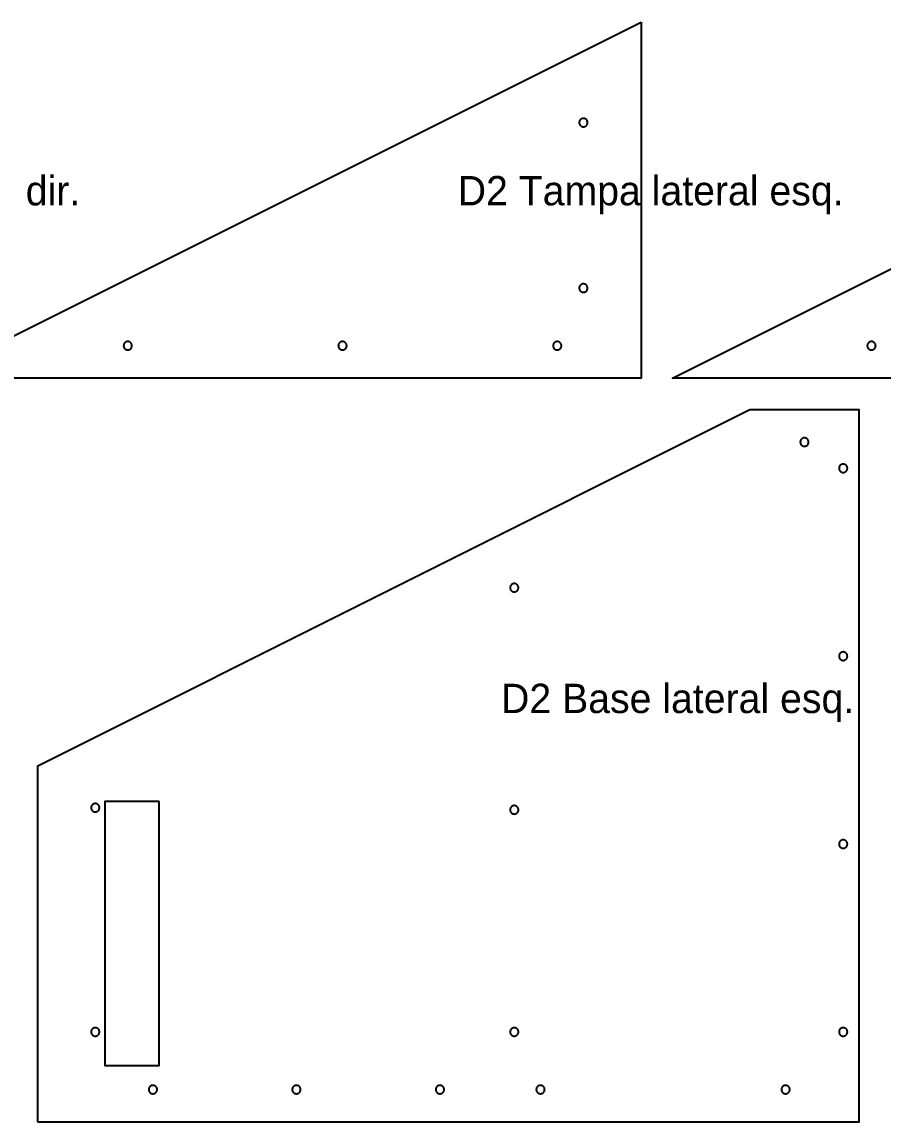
# Model space of a CAD drawing. Header units: millimetres. Extents: x 0 to 2789, y 0 to 1840.
# Drawn here: x 1532 to 1944, y 422 to 947 of the extents above; entities that cross this region are included whole.
import ezdxf

# ---------------------------------------------------------------- set-up
doc = ezdxf.new("R2010")
doc.units = ezdxf.units.MM
for name, color, linetype in [('CORTE_EXTERNO', 1, 'Continuous'), ('CORTE_INTERNO', 5, 'Continuous'), ('ETIQUETAS_NAO_CORTAR', 8, 'Continuous')]:
    doc.layers.add(name, color=color, linetype=linetype)

msp = doc.modelspace()

# ---------------------------------------------------------------- linework, layer by layer
at = {"layer": 'CORTE_EXTERNO'}
for points in [[(1828, 947), (1828, 777), (1488, 777), (1828, 947)], [(2183, 947), (2183, 777), (1843, 777), (2183, 947)], [(1540, 422), (1540, 592), (1880, 762), (1932, 762), (1932, 422), (1540, 422)]]:
    msp.add_lwpolyline(points, close=True, dxfattribs=at)
at = {"layer": 'CORTE_INTERNO'}
for points in [[(1799.73, 900.85), (1799.56, 900.76), (1799.39, 900.66), (1799.23, 900.55), (1799.09, 900.41), (1798.95, 900.27), (1798.84, 900.11), (1798.74, 899.94), (1798.65, 899.77), (1798.59, 899.58), (1798.54, 899.39), (1798.51, 899.2), (1798.5, 899), (1798.51, 898.8), (1798.54, 898.61), (1798.59, 898.42), (1798.65, 898.23), (1798.74, 898.06), (1798.84, 897.89), (1798.95, 897.73), (1799.09, 897.59), (1799.23, 897.45), (1799.39, 897.34), (1799.56, 897.24), (1799.73, 897.15), (1799.92, 897.09), (1800.11, 897.04), (1800.3, 897.01), (1800.5, 897), (1800.7, 897.01), (1800.89, 897.04), (1801.08, 897.09), (1801.27, 897.15), (1801.44, 897.24), (1801.61, 897.34), (1801.77, 897.45), (1801.91, 897.59), (1802.05, 897.73), (1802.16, 897.89), (1802.26, 898.06), (1802.35, 898.23), (1802.41, 898.42), (1802.46, 898.61), (1802.49, 898.8), (1802.5, 899), (1802.49, 899.2), (1802.46, 899.39), (1802.41, 899.58), (1802.35, 899.77), (1802.26, 899.94), (1802.16, 900.11), (1802.05, 900.27), (1801.91, 900.41), (1801.77, 900.55), (1801.61, 900.66), (1801.44, 900.76), (1801.27, 900.85), (1801.08, 900.91), (1800.89, 900.96), (1800.7, 900.99), (1800.5, 901), (1800.3, 900.99), (1800.11, 900.96), (1799.92, 900.91), (1799.73, 900.85)], [(1799.56, 821.76), (1799.39, 821.66), (1799.23, 821.55), (1799.09, 821.41), (1798.95, 821.27), (1798.84, 821.11), (1798.74, 820.94), (1798.65, 820.77), (1798.59, 820.58), (1798.54, 820.39), (1798.51, 820.2), (1798.5, 820), (1798.51, 819.8), (1798.54, 819.61), (1798.59, 819.42), (1798.65, 819.23), (1798.74, 819.06), (1798.84, 818.89), (1798.95, 818.73), (1799.09, 818.59), (1799.23, 818.45), (1799.39, 818.34), (1799.56, 818.24), (1799.73, 818.15), (1799.92, 818.09), (1800.11, 818.04), (1800.3, 818.01), (1800.5, 818), (1800.7, 818.01), (1800.89, 818.04), (1801.08, 818.09), (1801.27, 818.15), (1801.44, 818.24), (1801.61, 818.34), (1801.77, 818.45), (1801.91, 818.59), (1802.05, 818.73), (1802.16, 818.89), (1802.26, 819.06), (1802.35, 819.23), (1802.41, 819.42), (1802.46, 819.61), (1802.49, 819.8), (1802.5, 820), (1802.49, 820.2), (1802.46, 820.39), (1802.41, 820.58), (1802.35, 820.77), (1802.26, 820.94), (1802.16, 821.11), (1802.05, 821.27), (1801.91, 821.41), (1801.77, 821.55), (1801.61, 821.66), (1801.44, 821.76), (1801.27, 821.85), (1801.08, 821.91), (1800.89, 821.96), (1800.7, 821.99), (1800.5, 822), (1800.3, 821.99), (1800.11, 821.96), (1799.92, 821.91), (1799.73, 821.85), (1799.56, 821.76)], [(1582.8, 794.49), (1582.61, 794.46), (1582.42, 794.41), (1582.23, 794.35), (1582.06, 794.26), (1581.89, 794.16), (1581.73, 794.05), (1581.59, 793.91), (1581.45, 793.77), (1581.34, 793.61), (1581.24, 793.44), (1581.15, 793.27), (1581.09, 793.08), (1581.04, 792.89), (1581.01, 792.7), (1581, 792.5), (1581.01, 792.3), (1581.04, 792.11), (1581.09, 791.92), (1581.15, 791.73), (1581.24, 791.56), (1581.34, 791.39), (1581.45, 791.23), (1581.59, 791.09), (1581.73, 790.95), (1581.89, 790.84), (1582.06, 790.74), (1582.23, 790.65), (1582.42, 790.59), (1582.61, 790.54), (1582.8, 790.51), (1583, 790.5), (1583.2, 790.51), (1583.39, 790.54), (1583.58, 790.59), (1583.77, 790.65), (1583.94, 790.74), (1584.11, 790.84), (1584.27, 790.95), (1584.41, 791.09), (1584.55, 791.23), (1584.66, 791.39), (1584.76, 791.56), (1584.85, 791.73), (1584.91, 791.92), (1584.96, 792.11), (1584.99, 792.3), (1585, 792.5), (1584.99, 792.7), (1584.96, 792.89), (1584.91, 793.08), (1584.85, 793.27), (1584.76, 793.44), (1584.66, 793.61), (1584.55, 793.77), (1584.41, 793.91), (1584.27, 794.05), (1584.11, 794.16), (1583.94, 794.26), (1583.77, 794.35), (1583.58, 794.41), (1583.39, 794.46), (1583.2, 794.49), (1583, 794.5), (1582.8, 794.49)], [(1685.11, 794.46), (1684.92, 794.41), (1684.73, 794.35), (1684.56, 794.26), (1684.39, 794.16), (1684.23, 794.05), (1684.09, 793.91), (1683.95, 793.77), (1683.84, 793.61), (1683.74, 793.44), (1683.65, 793.27), (1683.59, 793.08), (1683.54, 792.89), (1683.51, 792.7), (1683.5, 792.5), (1683.51, 792.3), (1683.54, 792.11), (1683.59, 791.92), (1683.65, 791.73), (1683.74, 791.56), (1683.84, 791.39), (1683.95, 791.23), (1684.09, 791.09), (1684.23, 790.95), (1684.39, 790.84), (1684.56, 790.74), (1684.73, 790.65), (1684.92, 790.59), (1685.11, 790.54), (1685.3, 790.51), (1685.5, 790.5), (1685.7, 790.51), (1685.89, 790.54), (1686.08, 790.59), (1686.27, 790.65), (1686.44, 790.74), (1686.61, 790.84), (1686.77, 790.95), (1686.91, 791.09), (1687.05, 791.23), (1687.16, 791.39), (1687.26, 791.56), (1687.35, 791.73), (1687.41, 791.92), (1687.46, 792.11), (1687.49, 792.3), (1687.5, 792.5), (1687.49, 792.7), (1687.46, 792.89), (1687.41, 793.08), (1687.35, 793.27), (1687.26, 793.44), (1687.16, 793.61), (1687.05, 793.77), (1686.91, 793.91), (1686.77, 794.05), (1686.61, 794.16), (1686.44, 794.26), (1686.27, 794.35), (1686.08, 794.41), (1685.89, 794.46), (1685.7, 794.49), (1685.5, 794.5), (1685.3, 794.49), (1685.11, 794.46)], [(1787.42, 794.41), (1787.23, 794.35), (1787.06, 794.26), (1786.89, 794.16), (1786.73, 794.05), (1786.59, 793.91), (1786.45, 793.77), (1786.34, 793.61), (1786.24, 793.44), (1786.15, 793.27), (1786.09, 793.08), (1786.04, 792.89), (1786.01, 792.7), (1786, 792.5), (1786.01, 792.3), (1786.04, 792.11), (1786.09, 791.92), (1786.15, 791.73), (1786.24, 791.56), (1786.34, 791.39), (1786.45, 791.23), (1786.59, 791.09), (1786.73, 790.95), (1786.89, 790.84), (1787.06, 790.74), (1787.23, 790.65), (1787.42, 790.59), (1787.61, 790.54), (1787.8, 790.51), (1788, 790.5), (1788.2, 790.51), (1788.39, 790.54), (1788.58, 790.59), (1788.77, 790.65), (1788.94, 790.74), (1789.11, 790.84), (1789.27, 790.95), (1789.41, 791.09), (1789.55, 791.23), (1789.66, 791.39), (1789.76, 791.56), (1789.85, 791.73), (1789.91, 791.92), (1789.96, 792.11), (1789.99, 792.3), (1790, 792.5), (1789.99, 792.7), (1789.96, 792.89), (1789.91, 793.08), (1789.85, 793.27), (1789.76, 793.44), (1789.66, 793.61), (1789.55, 793.77), (1789.41, 793.91), (1789.27, 794.05), (1789.11, 794.16), (1788.94, 794.26), (1788.77, 794.35), (1788.58, 794.41), (1788.39, 794.46), (1788.2, 794.49), (1788, 794.5), (1787.8, 794.49), (1787.61, 794.46), (1787.42, 794.41)], [(1937.8, 794.49), (1937.61, 794.46), (1937.42, 794.41), (1937.23, 794.35), (1937.06, 794.26), (1936.89, 794.16), (1936.73, 794.05), (1936.59, 793.91), (1936.45, 793.77), (1936.34, 793.61), (1936.24, 793.44), (1936.15, 793.27), (1936.09, 793.08), (1936.04, 792.89), (1936.01, 792.7), (1936, 792.5), (1936.01, 792.3), (1936.04, 792.11), (1936.09, 791.92), (1936.15, 791.73), (1936.24, 791.56), (1936.34, 791.39), (1936.45, 791.23), (1936.59, 791.09), (1936.73, 790.95), (1936.89, 790.84), (1937.06, 790.74), (1937.23, 790.65), (1937.42, 790.59), (1937.61, 790.54), (1937.8, 790.51), (1938, 790.5), (1938.2, 790.51), (1938.39, 790.54), (1938.58, 790.59), (1938.77, 790.65), (1938.94, 790.74), (1939.11, 790.84), (1939.27, 790.95), (1939.41, 791.09), (1939.55, 791.23), (1939.66, 791.39), (1939.76, 791.56), (1939.85, 791.73), (1939.91, 791.92), (1939.96, 792.11), (1939.99, 792.3), (1940, 792.5), (1939.99, 792.7), (1939.96, 792.89), (1939.91, 793.08), (1939.85, 793.27), (1939.76, 793.44), (1939.66, 793.61), (1939.55, 793.77), (1939.41, 793.91), (1939.27, 794.05), (1939.11, 794.16), (1938.94, 794.26), (1938.77, 794.35), (1938.58, 794.41), (1938.39, 794.46), (1938.2, 794.49), (1938, 794.5), (1937.8, 794.49)], [(1904.89, 748.16), (1904.73, 748.05), (1904.59, 747.91), (1904.45, 747.77), (1904.34, 747.61), (1904.24, 747.44), (1904.15, 747.27), (1904.09, 747.08), (1904.04, 746.89), (1904.01, 746.7), (1904, 746.5), (1904.01, 746.3), (1904.04, 746.11), (1904.09, 745.92), (1904.15, 745.73), (1904.24, 745.56), (1904.34, 745.39), (1904.45, 745.23), (1904.59, 745.09), (1904.73, 744.95), (1904.89, 744.84), (1905.06, 744.74), (1905.23, 744.65), (1905.42, 744.59), (1905.61, 744.54), (1905.8, 744.51), (1906, 744.5), (1906.2, 744.51), (1906.39, 744.54), (1906.58, 744.59), (1906.77, 744.65), (1906.94, 744.74), (1907.11, 744.84), (1907.27, 744.95), (1907.41, 745.09), (1907.55, 745.23), (1907.66, 745.39), (1907.76, 745.56), (1907.85, 745.73), (1907.91, 745.92), (1907.96, 746.11), (1907.99, 746.3), (1908, 746.5), (1907.99, 746.7), (1907.96, 746.89), (1907.91, 747.08), (1907.85, 747.27), (1907.76, 747.44), (1907.66, 747.61), (1907.55, 747.77), (1907.41, 747.91), (1907.27, 748.05), (1907.11, 748.16), (1906.94, 748.26), (1906.77, 748.35), (1906.58, 748.41), (1906.39, 748.46), (1906.2, 748.49), (1906, 748.5), (1905.8, 748.49), (1905.61, 748.46), (1905.42, 748.41), (1905.23, 748.35), (1905.06, 748.26), (1904.89, 748.16)], [(1922.65, 734.77), (1922.59, 734.58), (1922.54, 734.39), (1922.51, 734.2), (1922.5, 734), (1922.51, 733.8), (1922.54, 733.61), (1922.59, 733.42), (1922.65, 733.23), (1922.74, 733.06), (1922.84, 732.89), (1922.95, 732.73), (1923.09, 732.59), (1923.23, 732.45), (1923.39, 732.34), (1923.56, 732.24), (1923.73, 732.15), (1923.92, 732.09), (1924.11, 732.04), (1924.3, 732.01), (1924.5, 732), (1924.7, 732.01), (1924.89, 732.04), (1925.08, 732.09), (1925.27, 732.15), (1925.44, 732.24), (1925.61, 732.34), (1925.77, 732.45), (1925.91, 732.59), (1926.05, 732.73), (1926.16, 732.89), (1926.26, 733.06), (1926.35, 733.23), (1926.41, 733.42), (1926.46, 733.61), (1926.49, 733.8), (1926.5, 734), (1926.49, 734.2), (1926.46, 734.39), (1926.41, 734.58), (1926.35, 734.77), (1926.26, 734.94), (1926.16, 735.11), (1926.05, 735.27), (1925.91, 735.41), (1925.77, 735.55), (1925.61, 735.66), (1925.44, 735.76), (1925.27, 735.85), (1925.08, 735.91), (1924.89, 735.96), (1924.7, 735.99), (1924.5, 736), (1924.3, 735.99), (1924.11, 735.96), (1923.92, 735.91), (1923.73, 735.85), (1923.56, 735.76), (1923.39, 735.66), (1923.23, 735.55), (1923.09, 735.41), (1922.95, 735.27), (1922.84, 735.11), (1922.74, 734.94), (1922.65, 734.77)], [(1767.3, 678.99), (1767.11, 678.96), (1766.92, 678.91), (1766.73, 678.85), (1766.56, 678.76), (1766.39, 678.66), (1766.23, 678.55), (1766.09, 678.41), (1765.95, 678.27), (1765.84, 678.11), (1765.74, 677.94), (1765.65, 677.77), (1765.59, 677.58), (1765.54, 677.39), (1765.51, 677.2), (1765.5, 677), (1765.51, 676.8), (1765.54, 676.61), (1765.59, 676.42), (1765.65, 676.23), (1765.74, 676.06), (1765.84, 675.89), (1765.95, 675.73), (1766.09, 675.59), (1766.23, 675.45), (1766.39, 675.34), (1766.56, 675.24), (1766.73, 675.15), (1766.92, 675.09), (1767.11, 675.04), (1767.3, 675.01), (1767.5, 675), (1767.7, 675.01), (1767.89, 675.04), (1768.08, 675.09), (1768.27, 675.15), (1768.44, 675.24), (1768.61, 675.34), (1768.77, 675.45), (1768.91, 675.59), (1769.05, 675.73), (1769.16, 675.89), (1769.26, 676.06), (1769.35, 676.23), (1769.41, 676.42), (1769.46, 676.61), (1769.49, 676.8), (1769.5, 677), (1769.49, 677.2), (1769.46, 677.39), (1769.41, 677.58), (1769.35, 677.77), (1769.26, 677.94), (1769.16, 678.11), (1769.05, 678.27), (1768.91, 678.41), (1768.77, 678.55), (1768.61, 678.66), (1768.44, 678.76), (1768.27, 678.85), (1768.08, 678.91), (1767.89, 678.96), (1767.7, 678.99), (1767.5, 679), (1767.3, 678.99)], [(1922.59, 644.91), (1922.54, 644.72), (1922.51, 644.53), (1922.5, 644.33), (1922.51, 644.14), (1922.54, 643.94), (1922.59, 643.75), (1922.65, 643.57), (1922.74, 643.39), (1922.84, 643.22), (1922.95, 643.06), (1923.09, 642.92), (1923.23, 642.79), (1923.39, 642.67), (1923.56, 642.57), (1923.73, 642.49), (1923.92, 642.42), (1924.11, 642.37), (1924.3, 642.34), (1924.5, 642.33), (1924.7, 642.34), (1924.89, 642.37), (1925.08, 642.42), (1925.27, 642.49), (1925.44, 642.57), (1925.61, 642.67), (1925.77, 642.79), (1925.91, 642.92), (1926.05, 643.06), (1926.16, 643.22), (1926.26, 643.39), (1926.35, 643.57), (1926.41, 643.75), (1926.46, 643.94), (1926.49, 644.14), (1926.5, 644.33), (1926.49, 644.53), (1926.46, 644.72), (1926.41, 644.91), (1926.35, 645.1), (1926.26, 645.28), (1926.16, 645.44), (1926.05, 645.6), (1925.91, 645.75), (1925.77, 645.88), (1925.61, 646), (1925.44, 646.1), (1925.27, 646.18), (1925.08, 646.25), (1924.89, 646.29), (1924.7, 646.32), (1924.5, 646.33), (1924.3, 646.32), (1924.11, 646.29), (1923.92, 646.25), (1923.73, 646.18), (1923.56, 646.1), (1923.39, 646), (1923.23, 645.88), (1923.09, 645.75), (1922.95, 645.6), (1922.84, 645.44), (1922.74, 645.28), (1922.65, 645.1), (1922.59, 644.91)], [(1566.73, 573.85), (1566.56, 573.76), (1566.39, 573.66), (1566.23, 573.55), (1566.09, 573.41), (1565.95, 573.27), (1565.84, 573.11), (1565.74, 572.94), (1565.65, 572.77), (1565.59, 572.58), (1565.54, 572.39), (1565.51, 572.2), (1565.5, 572), (1565.51, 571.8), (1565.54, 571.61), (1565.59, 571.42), (1565.65, 571.23), (1565.74, 571.06), (1565.84, 570.89), (1565.95, 570.73), (1566.09, 570.59), (1566.23, 570.45), (1566.39, 570.34), (1566.56, 570.24), (1566.73, 570.15), (1566.92, 570.09), (1567.11, 570.04), (1567.3, 570.01), (1567.5, 570), (1567.7, 570.01), (1567.89, 570.04), (1568.08, 570.09), (1568.27, 570.15), (1568.44, 570.24), (1568.61, 570.34), (1568.77, 570.45), (1568.91, 570.59), (1569.05, 570.73), (1569.16, 570.89), (1569.26, 571.06), (1569.35, 571.23), (1569.41, 571.42), (1569.46, 571.61), (1569.49, 571.8), (1569.5, 572), (1569.49, 572.2), (1569.46, 572.39), (1569.41, 572.58), (1569.35, 572.77), (1569.26, 572.94), (1569.16, 573.11), (1569.05, 573.27), (1568.91, 573.41), (1568.77, 573.55), (1568.61, 573.66), (1568.44, 573.76), (1568.27, 573.85), (1568.08, 573.91), (1567.89, 573.96), (1567.7, 573.99), (1567.5, 574), (1567.3, 573.99), (1567.11, 573.96), (1566.92, 573.91), (1566.73, 573.85)], [(1598, 575), (1572, 575), (1572, 449), (1598, 449), (1598, 575)], [(1767.11, 572.96), (1766.92, 572.91), (1766.73, 572.85), (1766.56, 572.76), (1766.39, 572.66), (1766.23, 572.55), (1766.09, 572.41), (1765.95, 572.27), (1765.84, 572.11), (1765.74, 571.94), (1765.65, 571.77), (1765.59, 571.58), (1765.54, 571.39), (1765.51, 571.2), (1765.5, 571), (1765.51, 570.8), (1765.54, 570.61), (1765.59, 570.42), (1765.65, 570.23), (1765.74, 570.06), (1765.84, 569.89), (1765.95, 569.73), (1766.09, 569.59), (1766.23, 569.45), (1766.39, 569.34), (1766.56, 569.24), (1766.73, 569.15), (1766.92, 569.09), (1767.11, 569.04), (1767.3, 569.01), (1767.5, 569), (1767.7, 569.01), (1767.89, 569.04), (1768.08, 569.09), (1768.27, 569.15), (1768.44, 569.24), (1768.61, 569.34), (1768.77, 569.45), (1768.91, 569.59), (1769.05, 569.73), (1769.16, 569.89), (1769.26, 570.06), (1769.35, 570.23), (1769.41, 570.42), (1769.46, 570.61), (1769.49, 570.8), (1769.5, 571), (1769.49, 571.2), (1769.46, 571.39), (1769.41, 571.58), (1769.35, 571.77), (1769.26, 571.94), (1769.16, 572.11), (1769.05, 572.27), (1768.91, 572.41), (1768.77, 572.55), (1768.61, 572.66), (1768.44, 572.76), (1768.27, 572.85), (1768.08, 572.91), (1767.89, 572.96), (1767.7, 572.99), (1767.5, 573), (1767.3, 572.99), (1767.11, 572.96)], [(1922.54, 555.06), (1922.51, 554.86), (1922.5, 554.67), (1922.51, 554.47), (1922.54, 554.28), (1922.59, 554.09), (1922.65, 553.9), (1922.74, 553.72), (1922.84, 553.56), (1922.95, 553.4), (1923.09, 553.25), (1923.23, 553.12), (1923.39, 553), (1923.56, 552.9), (1923.73, 552.82), (1923.92, 552.75), (1924.11, 552.71), (1924.3, 552.68), (1924.5, 552.67), (1924.7, 552.68), (1924.89, 552.71), (1925.08, 552.75), (1925.27, 552.82), (1925.44, 552.9), (1925.61, 553), (1925.77, 553.12), (1925.91, 553.25), (1926.05, 553.4), (1926.16, 553.56), (1926.26, 553.72), (1926.35, 553.9), (1926.41, 554.09), (1926.46, 554.28), (1926.49, 554.47), (1926.5, 554.67), (1926.49, 554.86), (1926.46, 555.06), (1926.41, 555.25), (1926.35, 555.43), (1926.26, 555.61), (1926.16, 555.78), (1926.05, 555.94), (1925.91, 556.08), (1925.77, 556.21), (1925.61, 556.33), (1925.44, 556.43), (1925.27, 556.51), (1925.08, 556.58), (1924.89, 556.63), (1924.7, 556.66), (1924.5, 556.67), (1924.3, 556.66), (1924.11, 556.63), (1923.92, 556.58), (1923.73, 556.51), (1923.56, 556.43), (1923.39, 556.33), (1923.23, 556.21), (1923.09, 556.08), (1922.95, 555.94), (1922.84, 555.78), (1922.74, 555.61), (1922.65, 555.43), (1922.59, 555.25), (1922.54, 555.06)], [(1566.56, 466.76), (1566.39, 466.66), (1566.23, 466.55), (1566.09, 466.41), (1565.95, 466.27), (1565.84, 466.11), (1565.74, 465.94), (1565.65, 465.77), (1565.59, 465.58), (1565.54, 465.39), (1565.51, 465.2), (1565.5, 465), (1565.51, 464.8), (1565.54, 464.61), (1565.59, 464.42), (1565.65, 464.23), (1565.74, 464.06), (1565.84, 463.89), (1565.95, 463.73), (1566.09, 463.59), (1566.23, 463.45), (1566.39, 463.34), (1566.56, 463.24), (1566.73, 463.15), (1566.92, 463.09), (1567.11, 463.04), (1567.3, 463.01), (1567.5, 463), (1567.7, 463.01), (1567.89, 463.04), (1568.08, 463.09), (1568.27, 463.15), (1568.44, 463.24), (1568.61, 463.34), (1568.77, 463.45), (1568.91, 463.59), (1569.05, 463.73), (1569.16, 463.89), (1569.26, 464.06), (1569.35, 464.23), (1569.41, 464.42), (1569.46, 464.61), (1569.49, 464.8), (1569.5, 465), (1569.49, 465.2), (1569.46, 465.39), (1569.41, 465.58), (1569.35, 465.77), (1569.26, 465.94), (1569.16, 466.11), (1569.05, 466.27), (1568.91, 466.41), (1568.77, 466.55), (1568.61, 466.66), (1568.44, 466.76), (1568.27, 466.85), (1568.08, 466.91), (1567.89, 466.96), (1567.7, 466.99), (1567.5, 467), (1567.3, 466.99), (1567.11, 466.96), (1566.92, 466.91), (1566.73, 466.85), (1566.56, 466.76)], [(1766.92, 466.91), (1766.73, 466.85), (1766.56, 466.76), (1766.39, 466.66), (1766.23, 466.55), (1766.09, 466.41), (1765.95, 466.27), (1765.84, 466.11), (1765.74, 465.94), (1765.65, 465.77), (1765.59, 465.58), (1765.54, 465.39), (1765.51, 465.2), (1765.5, 465), (1765.51, 464.8), (1765.54, 464.61), (1765.59, 464.42), (1765.65, 464.23), (1765.74, 464.06), (1765.84, 463.89), (1765.95, 463.73), (1766.09, 463.59), (1766.23, 463.45), (1766.39, 463.34), (1766.56, 463.24), (1766.73, 463.15), (1766.92, 463.09), (1767.11, 463.04), (1767.3, 463.01), (1767.5, 463), (1767.7, 463.01), (1767.89, 463.04), (1768.08, 463.09), (1768.27, 463.15), (1768.44, 463.24), (1768.61, 463.34), (1768.77, 463.45), (1768.91, 463.59), (1769.05, 463.73), (1769.16, 463.89), (1769.26, 464.06), (1769.35, 464.23), (1769.41, 464.42), (1769.46, 464.61), (1769.49, 464.8), (1769.5, 465), (1769.49, 465.2), (1769.46, 465.39), (1769.41, 465.58), (1769.35, 465.77), (1769.26, 465.94), (1769.16, 466.11), (1769.05, 466.27), (1768.91, 466.41), (1768.77, 466.55), (1768.61, 466.66), (1768.44, 466.76), (1768.27, 466.85), (1768.08, 466.91), (1767.89, 466.96), (1767.7, 466.99), (1767.5, 467), (1767.3, 466.99), (1767.11, 466.96), (1766.92, 466.91)], [(1922.51, 465.2), (1922.5, 465), (1922.51, 464.8), (1922.54, 464.61), (1922.59, 464.42), (1922.65, 464.23), (1922.74, 464.06), (1922.84, 463.89), (1922.95, 463.73), (1923.09, 463.59), (1923.23, 463.45), (1923.39, 463.34), (1923.56, 463.24), (1923.73, 463.15), (1923.92, 463.09), (1924.11, 463.04), (1924.3, 463.01), (1924.5, 463), (1924.7, 463.01), (1924.89, 463.04), (1925.08, 463.09), (1925.27, 463.15), (1925.44, 463.24), (1925.61, 463.34), (1925.77, 463.45), (1925.91, 463.59), (1926.05, 463.73), (1926.16, 463.89), (1926.26, 464.06), (1926.35, 464.23), (1926.41, 464.42), (1926.46, 464.61), (1926.49, 464.8), (1926.5, 465), (1926.49, 465.2), (1926.46, 465.39), (1926.41, 465.58), (1926.35, 465.77), (1926.26, 465.94), (1926.16, 466.11), (1926.05, 466.27), (1925.91, 466.41), (1925.77, 466.55), (1925.61, 466.66), (1925.44, 466.76), (1925.27, 466.85), (1925.08, 466.91), (1924.89, 466.96), (1924.7, 466.99), (1924.5, 467), (1924.3, 466.99), (1924.11, 466.96), (1923.92, 466.91), (1923.73, 466.85), (1923.56, 466.76), (1923.39, 466.66), (1923.23, 466.55), (1923.09, 466.41), (1922.95, 466.27), (1922.84, 466.11), (1922.74, 465.94), (1922.65, 465.77), (1922.59, 465.58), (1922.54, 465.39), (1922.51, 465.2)], [(1593.73, 439.05), (1593.59, 438.91), (1593.45, 438.77), (1593.34, 438.61), (1593.24, 438.44), (1593.15, 438.27), (1593.09, 438.08), (1593.04, 437.89), (1593.01, 437.7), (1593, 437.5), (1593.01, 437.3), (1593.04, 437.11), (1593.09, 436.92), (1593.15, 436.73), (1593.24, 436.56), (1593.34, 436.39), (1593.45, 436.23), (1593.59, 436.09), (1593.73, 435.95), (1593.89, 435.84), (1594.06, 435.74), (1594.23, 435.65), (1594.42, 435.59), (1594.61, 435.54), (1594.8, 435.51), (1595, 435.5), (1595.2, 435.51), (1595.39, 435.54), (1595.58, 435.59), (1595.77, 435.65), (1595.94, 435.74), (1596.11, 435.84), (1596.27, 435.95), (1596.41, 436.09), (1596.55, 436.23), (1596.66, 436.39), (1596.76, 436.56), (1596.85, 436.73), (1596.91, 436.92), (1596.96, 437.11), (1596.99, 437.3), (1597, 437.5), (1596.99, 437.7), (1596.96, 437.89), (1596.91, 438.08), (1596.85, 438.27), (1596.76, 438.44), (1596.66, 438.61), (1596.55, 438.77), (1596.41, 438.91), (1596.27, 439.05), (1596.11, 439.16), (1595.94, 439.26), (1595.77, 439.35), (1595.58, 439.41), (1595.39, 439.46), (1595.2, 439.49), (1595, 439.5), (1594.8, 439.49), (1594.61, 439.46), (1594.42, 439.41), (1594.23, 439.35), (1594.06, 439.26), (1593.89, 439.16), (1593.73, 439.05)], [(1662.09, 438.91), (1661.95, 438.77), (1661.84, 438.61), (1661.74, 438.44), (1661.65, 438.27), (1661.59, 438.08), (1661.54, 437.89), (1661.51, 437.7), (1661.5, 437.5), (1661.51, 437.3), (1661.54, 437.11), (1661.59, 436.92), (1661.65, 436.73), (1661.74, 436.56), (1661.84, 436.39), (1661.95, 436.23), (1662.09, 436.09), (1662.23, 435.95), (1662.39, 435.84), (1662.56, 435.74), (1662.73, 435.65), (1662.92, 435.59), (1663.11, 435.54), (1663.3, 435.51), (1663.5, 435.5), (1663.7, 435.51), (1663.89, 435.54), (1664.08, 435.59), (1664.27, 435.65), (1664.44, 435.74), (1664.61, 435.84), (1664.77, 435.95), (1664.91, 436.09), (1665.05, 436.23), (1665.16, 436.39), (1665.26, 436.56), (1665.35, 436.73), (1665.41, 436.92), (1665.46, 437.11), (1665.49, 437.3), (1665.5, 437.5), (1665.49, 437.7), (1665.46, 437.89), (1665.41, 438.08), (1665.35, 438.27), (1665.26, 438.44), (1665.16, 438.61), (1665.05, 438.77), (1664.91, 438.91), (1664.77, 439.05), (1664.61, 439.16), (1664.44, 439.26), (1664.27, 439.35), (1664.08, 439.41), (1663.89, 439.46), (1663.7, 439.49), (1663.5, 439.5), (1663.3, 439.49), (1663.11, 439.46), (1662.92, 439.41), (1662.73, 439.35), (1662.56, 439.26), (1662.39, 439.16), (1662.23, 439.05), (1662.09, 438.91)], [(1730.45, 438.77), (1730.34, 438.61), (1730.24, 438.44), (1730.15, 438.27), (1730.09, 438.08), (1730.04, 437.89), (1730.01, 437.7), (1730, 437.5), (1730.01, 437.3), (1730.04, 437.11), (1730.09, 436.92), (1730.15, 436.73), (1730.24, 436.56), (1730.34, 436.39), (1730.45, 436.23), (1730.59, 436.09), (1730.73, 435.95), (1730.89, 435.84), (1731.06, 435.74), (1731.23, 435.65), (1731.42, 435.59), (1731.61, 435.54), (1731.8, 435.51), (1732, 435.5), (1732.2, 435.51), (1732.39, 435.54), (1732.58, 435.59), (1732.77, 435.65), (1732.94, 435.74), (1733.11, 435.84), (1733.27, 435.95), (1733.41, 436.09), (1733.55, 436.23), (1733.66, 436.39), (1733.76, 436.56), (1733.85, 436.73), (1733.91, 436.92), (1733.96, 437.11), (1733.99, 437.3), (1734, 437.5), (1733.99, 437.7), (1733.96, 437.89), (1733.91, 438.08), (1733.85, 438.27), (1733.76, 438.44), (1733.66, 438.61), (1733.55, 438.77), (1733.41, 438.91), (1733.27, 439.05), (1733.11, 439.16), (1732.94, 439.26), (1732.77, 439.35), (1732.58, 439.41), (1732.39, 439.46), (1732.2, 439.49), (1732, 439.5), (1731.8, 439.49), (1731.61, 439.46), (1731.42, 439.41), (1731.23, 439.35), (1731.06, 439.26), (1730.89, 439.16), (1730.73, 439.05), (1730.59, 438.91), (1730.45, 438.77)], [(1778.34, 438.61), (1778.24, 438.44), (1778.15, 438.27), (1778.09, 438.08), (1778.04, 437.89), (1778.01, 437.7), (1778, 437.5), (1778.01, 437.3), (1778.04, 437.11), (1778.09, 436.92), (1778.15, 436.73), (1778.24, 436.56), (1778.34, 436.39), (1778.45, 436.23), (1778.59, 436.09), (1778.73, 435.95), (1778.89, 435.84), (1779.06, 435.74), (1779.23, 435.65), (1779.42, 435.59), (1779.61, 435.54), (1779.8, 435.51), (1780, 435.5), (1780.2, 435.51), (1780.39, 435.54), (1780.58, 435.59), (1780.77, 435.65), (1780.94, 435.74), (1781.11, 435.84), (1781.27, 435.95), (1781.41, 436.09), (1781.55, 436.23), (1781.66, 436.39), (1781.76, 436.56), (1781.85, 436.73), (1781.91, 436.92), (1781.96, 437.11), (1781.99, 437.3), (1782, 437.5), (1781.99, 437.7), (1781.96, 437.89), (1781.91, 438.08), (1781.85, 438.27), (1781.76, 438.44), (1781.66, 438.61), (1781.55, 438.77), (1781.41, 438.91), (1781.27, 439.05), (1781.11, 439.16), (1780.94, 439.26), (1780.77, 439.35), (1780.58, 439.41), (1780.39, 439.46), (1780.2, 439.49), (1780, 439.5), (1779.8, 439.49), (1779.61, 439.46), (1779.42, 439.41), (1779.23, 439.35), (1779.06, 439.26), (1778.89, 439.16), (1778.73, 439.05), (1778.59, 438.91), (1778.45, 438.77), (1778.34, 438.61)], [(1895.24, 438.44), (1895.15, 438.27), (1895.09, 438.08), (1895.04, 437.89), (1895.01, 437.7), (1895, 437.5), (1895.01, 437.3), (1895.04, 437.11), (1895.09, 436.92), (1895.15, 436.73), (1895.24, 436.56), (1895.34, 436.39), (1895.45, 436.23), (1895.59, 436.09), (1895.73, 435.95), (1895.89, 435.84), (1896.06, 435.74), (1896.23, 435.65), (1896.42, 435.59), (1896.61, 435.54), (1896.8, 435.51), (1897, 435.5), (1897.2, 435.51), (1897.39, 435.54), (1897.58, 435.59), (1897.77, 435.65), (1897.94, 435.74), (1898.11, 435.84), (1898.27, 435.95), (1898.41, 436.09), (1898.55, 436.23), (1898.66, 436.39), (1898.76, 436.56), (1898.85, 436.73), (1898.91, 436.92), (1898.96, 437.11), (1898.99, 437.3), (1899, 437.5), (1898.99, 437.7), (1898.96, 437.89), (1898.91, 438.08), (1898.85, 438.27), (1898.76, 438.44), (1898.66, 438.61), (1898.55, 438.77), (1898.41, 438.91), (1898.27, 439.05), (1898.11, 439.16), (1897.94, 439.26), (1897.77, 439.35), (1897.58, 439.41), (1897.39, 439.46), (1897.2, 439.49), (1897, 439.5), (1896.8, 439.49), (1896.61, 439.46), (1896.42, 439.41), (1896.23, 439.35), (1896.06, 439.26), (1895.89, 439.16), (1895.73, 439.05), (1895.59, 438.91), (1895.45, 438.77), (1895.34, 438.61), (1895.24, 438.44)]]:
    msp.add_lwpolyline(points, close=True, dxfattribs=at)

# ---------------------------------------------------------------- texts
at = {"layer": 'ETIQUETAS_NAO_CORTAR'}
for s, p in [('D1 Tampa lateral dir.', (1385.5, 859.5)), ('D2 Tampa lateral esq.', (1740.5, 859.5)), ('D2 Base lateral esq.', (1761.17, 617.17))]:
    msp.add_text(s, height=14, dxfattribs=at).set_placement(p)

doc.saveas('drawing.dxf')
